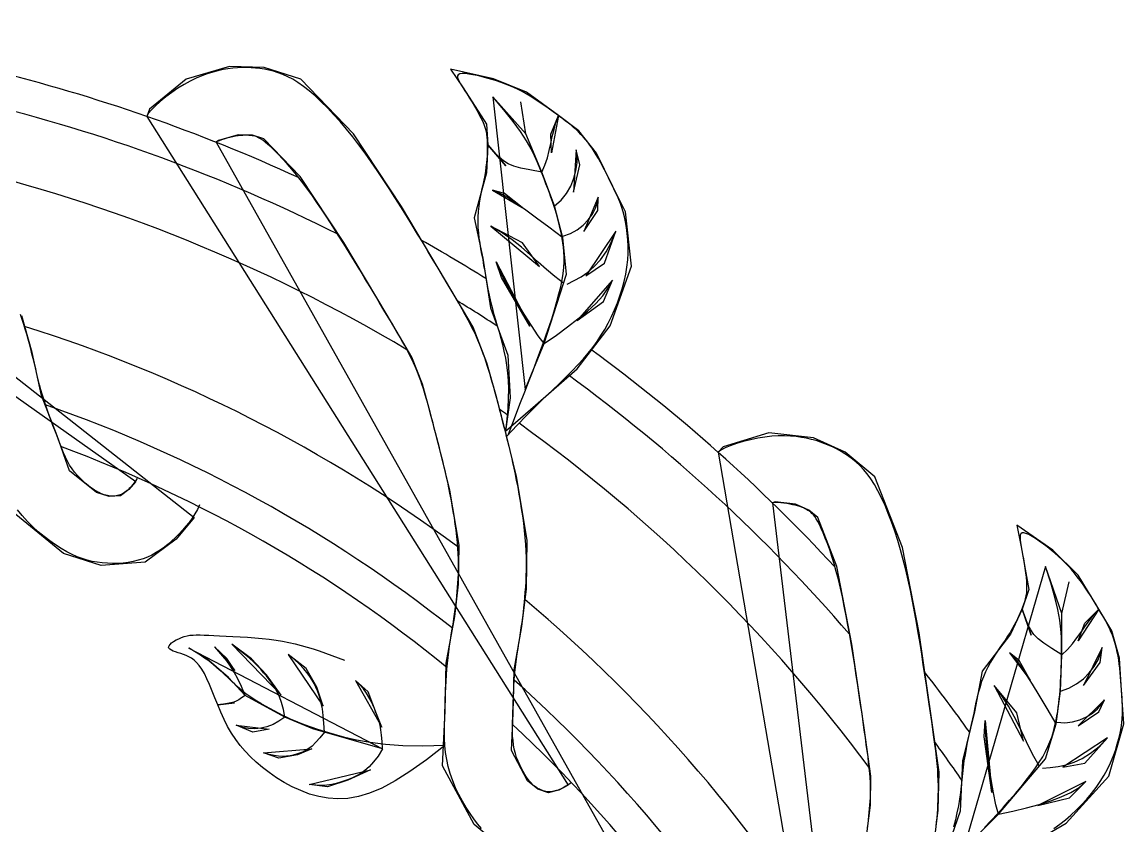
# Model space of a CAD drawing. Header units: metres. Extents: x -2293 to -1333, y 0 to 2180.
# Drawn here: x -1784 to -1712.7, y 1734.6 to 1786.6 of the extents above; entities that cross this region are included whole.
import ezdxf

# ---------------------------------------------------------------- set-up
doc = ezdxf.new("R2010")
doc.units = ezdxf.units.M
doc.layers.add('3', color=3, linetype='Continuous')

msp = doc.modelspace()

# ---------------------------------------------------------------- linework, layer by layer
at = {"layer": '3'}
for points in [[(-1818.45, 1786.46), (-1776.65, 1756.88), (-1777.09, 1756.35), (-1777.64, 1755.94), (-1778.37, 1755.89), (-1779.2, 1756.15), (-1780.93, 1757.56), (-1781.74, 1759.82), (-1782.76, 1762.44), (-1783.36, 1765.22), (-1784.03, 1767.6)], [(-1813.65, 1786.63), (-1772.87, 1754.55), (-1774.03, 1753.14), (-1776.04, 1751.65), (-1778.88, 1751.44), (-1781.32, 1752.2), (-1784.65, 1754.93)], [(-1748.45, 1737.38), (-1748.45, 1737.38), (-1748.53, 1737.32), (-1748.62, 1737.25), (-1748.71, 1737.19), (-1748.81, 1737.13), (-1748.91, 1737.07), (-1749.01, 1737.02), (-1749.11, 1736.97), (-1749.21, 1736.93), (-1749.31, 1736.89), (-1749.4, 1736.86), (-1749.49, 1736.83), (-1749.58, 1736.81), (-1749.67, 1736.79), (-1749.75, 1736.78), (-1749.84, 1736.77), (-1749.92, 1736.77), (-1750.01, 1736.78), (-1750.09, 1736.79), (-1750.18, 1736.81), (-1750.27, 1736.84), (-1750.35, 1736.87), (-1750.44, 1736.91), (-1750.52, 1736.95), (-1750.61, 1736.99), (-1750.69, 1737.05), (-1750.78, 1737.1), (-1750.87, 1737.17), (-1750.96, 1737.25), (-1751.05, 1737.35), (-1751.14, 1737.45), (-1751.24, 1737.58), (-1751.35, 1737.73), (-1751.46, 1737.9), (-1751.57, 1738.09), (-1751.68, 1738.29), (-1751.79, 1738.52), (-1751.9, 1738.75), (-1751.99, 1739), (-1752.07, 1739.26), (-1752.14, 1739.53), (-1752.19, 1739.81), (-1752.22, 1740.09), (-1752.25, 1740.38), (-1752.25, 1740.68), (-1752.26, 1740.98), (-1752.25, 1741.29), (-1752.24, 1741.61), (-1752.23, 1741.93), (-1752.22, 1742.26), (-1752.21, 1742.59), (-1752.2, 1742.93), (-1752.18, 1743.27), (-1752.17, 1743.62), (-1752.15, 1743.97), (-1752.12, 1744.32), (-1752.09, 1744.67), (-1752.05, 1745.02), (-1752, 1745.37), (-1751.96, 1745.71), (-1751.9, 1746.06), (-1751.85, 1746.4), (-1751.79, 1746.74), (-1751.74, 1747.08), (-1751.69, 1747.41), (-1751.64, 1747.74), (-1751.6, 1748.06), (-1751.55, 1748.38), (-1751.52, 1748.71), (-1751.48, 1749.03), (-1751.45, 1749.36), (-1751.43, 1749.7), (-1751.4, 1750.04), (-1751.38, 1750.4), (-1751.37, 1750.77), (-1751.36, 1751.14), (-1751.36, 1751.54), (-1751.36, 1751.94), (-1751.38, 1752.36), (-1751.4, 1752.79), (-1751.43, 1753.24), (-1751.48, 1753.7), (-1751.53, 1754.17), (-1751.6, 1754.64), (-1751.67, 1755.12), (-1751.74, 1755.59), (-1751.82, 1756.06), (-1751.9, 1756.51), (-1751.99, 1756.94), (-1752.07, 1757.34), (-1752.15, 1757.73), (-1752.23, 1758.1), (-1752.31, 1758.45), (-1752.39, 1758.79), (-1752.47, 1759.13), (-1752.56, 1759.46), (-1752.64, 1759.79), (-1752.72, 1760.13), (-1752.81, 1760.46), (-1752.9, 1760.8), (-1752.98, 1761.13), (-1753.07, 1761.46), (-1753.15, 1761.78), (-1753.24, 1762.09), (-1753.32, 1762.4), (-1753.4, 1762.69), (-1753.47, 1762.98), (-1753.55, 1763.25), (-1753.63, 1763.53), (-1753.71, 1763.8), (-1753.79, 1764.06), (-1753.87, 1764.33), (-1753.96, 1764.6), (-1754.05, 1764.88), (-1754.15, 1765.15), (-1754.26, 1765.44), (-1754.38, 1765.73), (-1754.5, 1766.03), (-1754.64, 1766.34), (-1754.79, 1766.65), (-1754.95, 1766.98), (-1755.13, 1767.32), (-1755.32, 1767.67), (-1755.52, 1768.04), (-1755.74, 1768.42), (-1755.98, 1768.83), (-1756.23, 1769.26), (-1756.49, 1769.7), (-1756.77, 1770.18), (-1757.07, 1770.68), (-1757.39, 1771.21), (-1757.71, 1771.75), (-1758.05, 1772.32), (-1758.4, 1772.89), (-1758.76, 1773.48), (-1759.12, 1774.07), (-1759.49, 1774.67), (-1759.87, 1775.26), (-1760.24, 1775.85), (-1760.63, 1776.43), (-1761.01, 1777.01), (-1761.4, 1777.58), (-1761.8, 1778.13), (-1762.2, 1778.67), (-1762.6, 1779.19), (-1763.01, 1779.7), (-1763.42, 1780.18), (-1763.84, 1780.64), (-1764.24, 1781.07), (-1764.65, 1781.47), (-1765.04, 1781.84), (-1765.42, 1782.17), (-1765.79, 1782.46), (-1766.15, 1782.71), (-1766.49, 1782.92), (-1766.81, 1783.09), (-1767.13, 1783.23), (-1767.44, 1783.35), (-1767.74, 1783.44), (-1768.03, 1783.51), (-1768.32, 1783.57), (-1768.61, 1783.61), (-1768.9, 1783.65), (-1769.18, 1783.67), (-1769.47, 1783.68), (-1769.77, 1783.68), (-1770.06, 1783.67), (-1770.37, 1783.64), (-1770.68, 1783.6), (-1771, 1783.55), (-1771.33, 1783.48), (-1771.67, 1783.39), (-1772.02, 1783.28), (-1772.37, 1783.15), (-1772.74, 1782.99), (-1773.13, 1782.8), (-1773.52, 1782.59), (-1773.92, 1782.34), (-1774.32, 1782.06), (-1774.71, 1781.78), (-1775.07, 1781.49), (-1775.38, 1781.21), (-1775.64, 1780.95), (-1775.83, 1780.72), (-1775.94, 1780.52), (-1748.65, 1737.2), (-1749.25, 1736.88), (-1749.92, 1736.71), (-1750.62, 1736.94), (-1751.28, 1737.49), (-1752.33, 1739.46), (-1752.22, 1741.86), (-1752.16, 1744.67), (-1751.65, 1747.47), (-1751.36, 1749.93), (-1751.31, 1753.07), (-1752, 1757.19), (-1752.63, 1759.77), (-1753.34, 1762.51), (-1753.91, 1764.56), (-1754.8, 1766.86), (-1756.6, 1769.89), (-1759.45, 1774.68), (-1762.55, 1779.39), (-1765.97, 1782.92), (-1768.34, 1783.69), (-1770.58, 1783.74), (-1773.39, 1782.94), (-1775.77, 1780.98), (-1775.94, 1780.52)], [(-1752.64, 1759.79), (-1752.64, 1759.79), (-1751.96, 1760.51), (-1751.33, 1761.16), (-1750.74, 1761.75), (-1750.2, 1762.28), (-1749.69, 1762.77), (-1749.22, 1763.22), (-1748.79, 1763.64), (-1748.39, 1764.04), (-1748.02, 1764.43), (-1747.67, 1764.81), (-1747.35, 1765.19), (-1747.06, 1765.56), (-1746.78, 1765.94), (-1746.53, 1766.33), (-1746.29, 1766.72), (-1746.06, 1767.13), (-1745.85, 1767.56), (-1745.65, 1767.99), (-1745.46, 1768.44), (-1745.3, 1768.9), (-1745.15, 1769.36), (-1745.02, 1769.83), (-1744.92, 1770.3), (-1744.85, 1770.76), (-1744.8, 1771.22), (-1744.77, 1771.67), (-1744.77, 1772.1), (-1744.79, 1772.53), (-1744.83, 1772.93), (-1744.88, 1773.32), (-1744.94, 1773.68), (-1745.01, 1774.02), (-1745.09, 1774.33), (-1745.18, 1774.61), (-1745.27, 1774.88), (-1745.37, 1775.13), (-1745.47, 1775.36), (-1745.58, 1775.6), (-1745.69, 1775.83), (-1745.81, 1776.06), (-1745.93, 1776.3), (-1746.05, 1776.55), (-1746.17, 1776.8), (-1746.3, 1777.05), (-1746.43, 1777.3), (-1746.57, 1777.55), (-1746.7, 1777.79), (-1746.84, 1778.02), (-1746.97, 1778.24), (-1747.11, 1778.45), (-1747.25, 1778.65), (-1747.39, 1778.84), (-1747.54, 1779.02), (-1747.69, 1779.19), (-1747.84, 1779.35), (-1747.99, 1779.51), (-1748.14, 1779.66), (-1748.3, 1779.8), (-1748.47, 1779.94), (-1748.64, 1780.08), (-1748.82, 1780.22), (-1749, 1780.36), (-1749.2, 1780.5), (-1749.41, 1780.66), (-1749.63, 1780.82), (-1749.86, 1780.98), (-1750.09, 1781.15), (-1750.34, 1781.32), (-1750.59, 1781.49), (-1750.85, 1781.66), (-1751.11, 1781.82), (-1751.37, 1781.97), (-1751.63, 1782.12), (-1751.9, 1782.25), (-1752.17, 1782.38), (-1752.44, 1782.5), (-1752.72, 1782.61), (-1753, 1782.72), (-1753.29, 1782.82), (-1753.6, 1782.91), (-1753.91, 1783), (-1754.22, 1783.09), (-1754.52, 1783.16), (-1754.82, 1783.22), (-1755.08, 1783.26), (-1755.32, 1783.29), (-1755.52, 1783.29), (-1755.67, 1783.27), (-1755.77, 1783.22), (-1755.81, 1783.14), (-1755.81, 1783.04), (-1755.78, 1782.91), (-1755.7, 1782.76), (-1755.6, 1782.58), (-1755.48, 1782.39), (-1755.34, 1782.18), (-1755.2, 1781.95), (-1755.04, 1781.7), (-1754.88, 1781.45), (-1754.72, 1781.19), (-1754.57, 1780.93), (-1754.43, 1780.67), (-1754.3, 1780.42), (-1754.19, 1780.18), (-1754.1, 1779.96), (-1754.03, 1779.75), (-1753.97, 1779.55), (-1753.94, 1779.36), (-1753.91, 1779.17), (-1753.9, 1778.98), (-1753.89, 1778.79), (-1753.89, 1778.6), (-1753.89, 1778.4), (-1753.89, 1778.19), (-1753.9, 1777.97), (-1753.92, 1777.74), (-1753.94, 1777.5), (-1753.98, 1777.24), (-1754.01, 1776.97), (-1754.06, 1776.69), (-1754.12, 1776.38), (-1754.19, 1776.07), (-1754.26, 1775.74), (-1754.33, 1775.4), (-1754.39, 1775.05), (-1754.44, 1774.7), (-1754.48, 1774.35), (-1754.51, 1774), (-1754.51, 1773.66), (-1754.5, 1773.32), (-1754.47, 1772.98), (-1754.43, 1772.64), (-1754.38, 1772.3), (-1754.32, 1771.95), (-1754.26, 1771.6), (-1754.19, 1771.24), (-1754.13, 1770.87), (-1754.06, 1770.49), (-1753.99, 1770.11), (-1753.92, 1769.72), (-1753.85, 1769.32), (-1753.77, 1768.93), (-1753.68, 1768.53), (-1753.58, 1768.14), (-1753.48, 1767.75), (-1753.37, 1767.35), (-1753.25, 1766.96), (-1753.13, 1766.56), (-1753.02, 1766.15), (-1752.91, 1765.74), (-1752.81, 1765.31), (-1752.72, 1764.87), (-1752.64, 1764.41), (-1752.58, 1763.92), (-1752.54, 1763.41), (-1752.52, 1762.85), (-1752.53, 1762.26), (-1752.56, 1761.61), (-1752.63, 1760.9), (-1752.72, 1760.13), (-1750.77, 1761.82), (-1748.07, 1764.16), (-1745.94, 1766.95), (-1744.55, 1770.82), (-1744.94, 1774.33), (-1745.77, 1775.98), (-1746.82, 1778.14), (-1747.96, 1779.59), (-1749.28, 1780.57), (-1751.36, 1782.08), (-1753.49, 1782.96), (-1756.27, 1783.57), (-1755.46, 1782.37), (-1753.95, 1780.01), (-1753.85, 1778.67), (-1753.95, 1776.87), (-1754.73, 1773.95), (-1754.18, 1771.34), (-1753.68, 1768.11), (-1752.57, 1765.05), (-1752.42, 1762.28), (-1752.72, 1760.13)], [(-1752.51, 1759.93), (-1752.51, 1759.93), (-1752.13, 1760.96), (-1751.78, 1761.87), (-1751.47, 1762.68), (-1751.19, 1763.41), (-1750.93, 1764.06), (-1750.7, 1764.67), (-1750.48, 1765.25), (-1750.27, 1765.81), (-1750.07, 1766.37), (-1749.88, 1766.92), (-1749.7, 1767.47), (-1749.53, 1768), (-1749.38, 1768.52), (-1749.25, 1769.02), (-1749.14, 1769.49), (-1749.05, 1769.94), (-1748.98, 1770.35), (-1748.94, 1770.73), (-1748.92, 1771.09), (-1748.92, 1771.42), (-1748.94, 1771.74), (-1748.96, 1772.04), (-1749, 1772.33), (-1749.04, 1772.61), (-1749.09, 1772.88), (-1749.15, 1773.15), (-1749.21, 1773.42), (-1749.28, 1773.68), (-1749.35, 1773.95), (-1749.42, 1774.21), (-1749.5, 1774.48), (-1749.58, 1774.74), (-1749.67, 1775.01), (-1749.77, 1775.28), (-1749.87, 1775.56), (-1749.97, 1775.85), (-1750.09, 1776.15), (-1750.21, 1776.47), (-1750.34, 1776.8), (-1750.49, 1777.16), (-1750.64, 1777.54), (-1750.83, 1777.96), (-1751.06, 1778.42), (-1751.36, 1778.94), (-1751.73, 1779.53), (-1752.21, 1780.19), (-1752.81, 1780.94), (-1753.54, 1781.79), (-1751.43, 1762.84), (-1750.2, 1765.8), (-1748.77, 1770.29), (-1748.99, 1772.65), (-1749.54, 1774.72), (-1750.37, 1776.9), (-1751.39, 1779.39), (-1753.54, 1781.79)], [(-1751.39, 1779.39), (-1751.72, 1781.47)], [(-1750.37, 1776.9), (-1750.37, 1776.9), (-1750.16, 1777.37), (-1750, 1777.84), (-1749.88, 1778.3), (-1749.77, 1778.76), (-1749.68, 1779.21), (-1749.57, 1779.67), (-1749.45, 1780.12), (-1749.28, 1780.57), (-1749.74, 1778.16), (-1749.78, 1779.37), (-1749.28, 1780.57)], [(-1752.79, 1733.03), (-1754.75, 1734.66), (-1756.79, 1738.46), (-1756.62, 1742.01), (-1756.56, 1745.11), (-1756, 1748.12), (-1755.76, 1750.22), (-1755.72, 1752.75), (-1756.31, 1756.31), (-1756.89, 1758.69), (-1757.59, 1761.37), (-1758.09, 1763.18), (-1758.77, 1764.92), (-1760.38, 1767.64), (-1763.18, 1772.35), (-1766, 1776.63), (-1768.36, 1779.07), (-1769.09, 1779.3), (-1770.03, 1779.33), (-1771.3, 1778.96), (-1771.45, 1778.84)], [(-1754.27, 1734.4), (-1754.52, 1734.7), (-1754.76, 1735.02), (-1755.01, 1735.37), (-1755.26, 1735.76), (-1755.5, 1736.17), (-1755.73, 1736.6), (-1755.94, 1737.04), (-1756.12, 1737.49), (-1756.29, 1737.95), (-1756.42, 1738.42), (-1756.52, 1738.87), (-1756.59, 1739.33), (-1756.64, 1739.78), (-1756.66, 1740.22), (-1756.67, 1740.66), (-1756.66, 1741.09), (-1756.65, 1741.52), (-1756.64, 1741.94), (-1756.62, 1742.35), (-1756.61, 1742.75), (-1756.6, 1743.16), (-1756.58, 1743.55), (-1756.56, 1743.94), (-1756.54, 1744.33), (-1756.51, 1744.71), (-1756.47, 1745.1), (-1756.43, 1745.48), (-1756.38, 1745.85), (-1756.33, 1746.23), (-1756.28, 1746.6), (-1756.22, 1746.95), (-1756.16, 1747.3), (-1756.11, 1747.64), (-1756.06, 1747.97), (-1756.01, 1748.28), (-1755.97, 1748.58), (-1755.93, 1748.88), (-1755.89, 1749.16), (-1755.86, 1749.44), (-1755.84, 1749.72), (-1755.81, 1750.01), (-1755.79, 1750.29), (-1755.78, 1750.59), (-1755.76, 1750.89), (-1755.76, 1751.2), (-1755.76, 1751.52), (-1755.76, 1751.85), (-1755.77, 1752.19), (-1755.79, 1752.55), (-1755.82, 1752.92), (-1755.86, 1753.31), (-1755.91, 1753.71), (-1755.96, 1754.11), (-1756.02, 1754.52), (-1756.09, 1754.93), (-1756.16, 1755.34), (-1756.23, 1755.73), (-1756.31, 1756.11), (-1756.38, 1756.47), (-1756.45, 1756.82), (-1756.53, 1757.15), (-1756.6, 1757.48), (-1756.68, 1757.8), (-1756.75, 1758.11), (-1756.83, 1758.42), (-1756.91, 1758.74), (-1756.99, 1759.06), (-1757.07, 1759.38), (-1757.16, 1759.7), (-1757.24, 1760.02), (-1757.32, 1760.33), (-1757.4, 1760.64), (-1757.48, 1760.94), (-1757.56, 1761.23), (-1757.63, 1761.5), (-1757.7, 1761.76), (-1757.77, 1762.01), (-1757.84, 1762.26), (-1757.91, 1762.49), (-1757.98, 1762.72), (-1758.05, 1762.94), (-1758.12, 1763.17), (-1758.19, 1763.39), (-1758.27, 1763.61), (-1758.36, 1763.84), (-1758.45, 1764.07), (-1758.55, 1764.31), (-1758.66, 1764.55), (-1758.79, 1764.81), (-1758.92, 1765.08), (-1759.07, 1765.37), (-1759.24, 1765.67), (-1759.42, 1766), (-1759.62, 1766.34), (-1759.83, 1766.71), (-1760.06, 1767.1), (-1760.31, 1767.52), (-1760.58, 1767.97), (-1760.86, 1768.45), (-1761.16, 1768.95), (-1761.48, 1769.48), (-1761.81, 1770.02), (-1762.14, 1770.58), (-1762.49, 1771.14), (-1762.83, 1771.71), (-1763.18, 1772.27), (-1763.54, 1772.83), (-1763.89, 1773.38), (-1764.23, 1773.92), (-1764.58, 1774.44), (-1764.92, 1774.94), (-1765.26, 1775.43), (-1765.6, 1775.89), (-1765.92, 1776.32), (-1766.24, 1776.73), (-1766.55, 1777.1), (-1766.85, 1777.45), (-1767.14, 1777.76), (-1767.41, 1778.05), (-1767.66, 1778.3), (-1767.89, 1778.52), (-1768.09, 1778.7), (-1768.27, 1778.85), (-1768.43, 1778.97), (-1768.57, 1779.07), (-1768.7, 1779.14), (-1768.81, 1779.19), (-1768.92, 1779.23), (-1769.02, 1779.25), (-1769.12, 1779.27), (-1769.23, 1779.28), (-1769.34, 1779.29), (-1769.46, 1779.3), (-1769.58, 1779.3), (-1769.72, 1779.29), (-1769.86, 1779.28), (-1770.02, 1779.26), (-1770.19, 1779.23), (-1770.37, 1779.2), (-1770.56, 1779.15), (-1770.76, 1779.1), (-1770.94, 1779.05), (-1771.11, 1779), (-1771.25, 1778.94), (-1771.37, 1778.89), (-1771.45, 1778.84), (-1746.05, 1733.6)], [(-1750.37, 1776.9), (-1750.37, 1776.9), (-1751.13, 1777.05), (-1751.72, 1777.17), (-1752.18, 1777.29), (-1752.54, 1777.44), (-1752.85, 1777.63), (-1753.14, 1777.89), (-1753.46, 1778.23), (-1753.85, 1778.67), (-1752.68, 1777.32), (-1753.85, 1778.67)], [(-1749.54, 1774.72), (-1749.54, 1774.72), (-1749.11, 1775.1), (-1748.76, 1775.53), (-1748.49, 1776.01), (-1748.28, 1776.51), (-1748.15, 1777.02), (-1748.08, 1777.51), (-1748.08, 1777.96), (-1748.14, 1778.36), (-1748.3, 1775.62), (-1747.89, 1777.39), (-1748.14, 1778.36)], [(-1748.99, 1772.65), (-1748.99, 1772.65), (-1749.91, 1773.34), (-1750.71, 1773.93), (-1751.39, 1774.44), (-1751.97, 1774.85), (-1752.47, 1775.19), (-1752.89, 1775.44), (-1753.25, 1775.62), (-1753.56, 1775.74), (-1751.64, 1774.62), (-1752.78, 1775.52), (-1753.56, 1775.74)], [(-1749, 1772.77), (-1749, 1772.77), (-1748.51, 1772.93), (-1748.07, 1773.17), (-1747.68, 1773.47), (-1747.35, 1773.82), (-1747.08, 1774.19), (-1746.89, 1774.57), (-1746.76, 1774.94), (-1746.71, 1775.28), (-1747.63, 1773.06), (-1746.74, 1774.43), (-1746.71, 1775.28)], [(-1748.96, 1769.71), (-1748.96, 1769.71), (-1749.52, 1770.14), (-1750.06, 1770.6), (-1750.59, 1771.07), (-1751.12, 1771.56), (-1751.68, 1772.05), (-1752.28, 1772.53), (-1752.93, 1772.98), (-1753.66, 1773.4), (-1750.51, 1770.8), (-1751.61, 1772.33), (-1753.66, 1773.4)], [(-1748.72, 1769.66), (-1748.72, 1769.66), (-1748.27, 1769.88), (-1747.82, 1770.13), (-1747.39, 1770.43), (-1746.97, 1770.8), (-1746.57, 1771.23), (-1746.2, 1771.75), (-1745.87, 1772.36), (-1745.56, 1773.08), (-1747.51, 1770.2), (-1746.31, 1771.01), (-1745.56, 1773.08)], [(-1750.2, 1765.8), (-1750.2, 1765.8), (-1750.59, 1766.31), (-1751.03, 1766.97), (-1751.51, 1767.71), (-1751.98, 1768.5), (-1752.43, 1769.28), (-1752.82, 1770), (-1753.12, 1770.62), (-1753.31, 1771.09), (-1751.14, 1766.94), (-1752.97, 1770.09), (-1753.31, 1771.09)], [(-1750.2, 1765.8), (-1750.2, 1765.8), (-1749.42, 1766.35), (-1748.69, 1766.88), (-1748.02, 1767.4), (-1747.41, 1767.9), (-1746.87, 1768.4), (-1746.42, 1768.9), (-1746.06, 1769.41), (-1745.79, 1769.92), (-1748.07, 1767.3), (-1746.36, 1768.54), (-1745.79, 1769.92)], [(-1776.54, 1757.13), (-1776.54, 1757.13), (-1776.59, 1757.04), (-1776.64, 1756.94), (-1776.71, 1756.85), (-1776.77, 1756.76), (-1776.84, 1756.67), (-1776.92, 1756.58), (-1777, 1756.49), (-1777.07, 1756.42), (-1777.15, 1756.34), (-1777.22, 1756.28), (-1777.29, 1756.22), (-1777.37, 1756.16), (-1777.44, 1756.11), (-1777.51, 1756.07), (-1777.59, 1756.03), (-1777.67, 1756), (-1777.75, 1755.98), (-1777.83, 1755.96), (-1777.92, 1755.94), (-1778.01, 1755.93), (-1778.1, 1755.93), (-1778.2, 1755.93), (-1778.29, 1755.93), (-1778.39, 1755.94), (-1778.49, 1755.96), (-1778.59, 1755.98), (-1778.69, 1756.01), (-1778.81, 1756.05), (-1778.93, 1756.1), (-1779.05, 1756.16), (-1779.2, 1756.24), (-1779.35, 1756.34), (-1779.51, 1756.45), (-1779.69, 1756.58), (-1779.87, 1756.73), (-1780.06, 1756.9), (-1780.25, 1757.08), (-1780.43, 1757.27), (-1780.61, 1757.48), (-1780.77, 1757.7), (-1780.93, 1757.94), (-1781.07, 1758.19), (-1781.2, 1758.45), (-1781.32, 1758.72), (-1781.43, 1759), (-1781.55, 1759.29), (-1781.66, 1759.58), (-1781.77, 1759.88), (-1781.89, 1760.19), (-1782.01, 1760.5), (-1782.13, 1760.82), (-1782.25, 1761.14), (-1782.36, 1761.47), (-1782.48, 1761.8), (-1782.59, 1762.13), (-1782.69, 1762.47), (-1782.79, 1762.8), (-1782.88, 1763.14), (-1782.97, 1763.48), (-1783.05, 1763.82), (-1783.13, 1764.16), (-1783.21, 1764.5), (-1783.29, 1764.83), (-1783.37, 1765.15), (-1783.45, 1765.47), (-1783.53, 1765.79), (-1783.62, 1766.1), (-1783.71, 1766.42), (-1783.8, 1766.73), (-1783.9, 1767.05), (-1784, 1767.37), (-1784.11, 1767.69)], [(-1724.96, 1733.48), (-1724.69, 1735.59), (-1724.64, 1738.05), (-1725.14, 1741.54), (-1725.94, 1747.06), (-1727.01, 1752.6), (-1728.81, 1757.17), (-1730.71, 1758.78), (-1732.76, 1759.69), (-1735.66, 1760.03), (-1738.61, 1759.12), (-1738.94, 1758.77)], [(-1724.83, 1734.53), (-1724.8, 1734.81), (-1724.77, 1735.08), (-1724.75, 1735.36), (-1724.73, 1735.65), (-1724.71, 1735.94), (-1724.7, 1736.23), (-1724.69, 1736.54), (-1724.68, 1736.85), (-1724.68, 1737.17), (-1724.69, 1737.51), (-1724.71, 1737.86), (-1724.73, 1738.22), (-1724.77, 1738.6), (-1724.81, 1739), (-1724.85, 1739.42), (-1724.91, 1739.86), (-1724.97, 1740.32), (-1725.04, 1740.81), (-1725.11, 1741.33), (-1725.19, 1741.88), (-1725.28, 1742.46), (-1725.37, 1743.06), (-1725.46, 1743.69), (-1725.56, 1744.34), (-1725.66, 1745.01), (-1725.76, 1745.69), (-1725.87, 1746.37), (-1725.99, 1747.06), (-1726.11, 1747.75), (-1726.23, 1748.44), (-1726.36, 1749.13), (-1726.5, 1749.81), (-1726.64, 1750.48), (-1726.79, 1751.14), (-1726.96, 1751.8), (-1727.13, 1752.44), (-1727.31, 1753.06), (-1727.51, 1753.66), (-1727.71, 1754.25), (-1727.93, 1754.8), (-1728.14, 1755.32), (-1728.37, 1755.81), (-1728.6, 1756.27), (-1728.83, 1756.67), (-1729.06, 1757.04), (-1729.29, 1757.36), (-1729.53, 1757.65), (-1729.77, 1757.9), (-1730.01, 1758.12), (-1730.25, 1758.32), (-1730.49, 1758.5), (-1730.74, 1758.67), (-1730.99, 1758.82), (-1731.24, 1758.96), (-1731.49, 1759.09), (-1731.76, 1759.21), (-1732.03, 1759.32), (-1732.31, 1759.42), (-1732.6, 1759.52), (-1732.9, 1759.6), (-1733.22, 1759.67), (-1733.55, 1759.73), (-1733.9, 1759.78), (-1734.26, 1759.81), (-1734.64, 1759.83), (-1735.05, 1759.82), (-1735.47, 1759.8), (-1735.92, 1759.75), (-1736.38, 1759.67), (-1736.86, 1759.57), (-1737.32, 1759.46), (-1737.76, 1759.33), (-1738.16, 1759.19), (-1738.5, 1759.05), (-1738.77, 1758.9), (-1738.94, 1758.77), (-1730.3, 1708.3)], [(-1772.52, 1755.35), (-1772.52, 1755.35), (-1772.66, 1755.05), (-1772.82, 1754.77), (-1773, 1754.49), (-1773.2, 1754.22), (-1773.4, 1753.97), (-1773.62, 1753.72), (-1773.84, 1753.48), (-1774.08, 1753.25), (-1774.31, 1753.03), (-1774.55, 1752.82), (-1774.8, 1752.62), (-1775.06, 1752.43), (-1775.32, 1752.27), (-1775.6, 1752.11), (-1775.88, 1751.98), (-1776.18, 1751.86), (-1776.49, 1751.77), (-1776.81, 1751.69), (-1777.14, 1751.63), (-1777.47, 1751.59), (-1777.81, 1751.57), (-1778.15, 1751.56), (-1778.48, 1751.58), (-1778.82, 1751.6), (-1779.14, 1751.64), (-1779.47, 1751.7), (-1779.79, 1751.78), (-1780.11, 1751.88), (-1780.44, 1752), (-1780.77, 1752.15), (-1781.12, 1752.32), (-1781.47, 1752.53), (-1781.84, 1752.76), (-1782.21, 1753.02), (-1782.59, 1753.31), (-1782.96, 1753.62), (-1783.33, 1753.95), (-1783.67, 1754.29), (-1784, 1754.66), (-1784.3, 1755.03)], [(-1729.32, 1734.05), (-1729.09, 1735.91), (-1729.05, 1737.78), (-1729.5, 1740.91), (-1730.28, 1746.33), (-1731.25, 1751.36), (-1732.5, 1754.53), (-1733.08, 1755.02), (-1733.93, 1755.4), (-1735.25, 1755.55), (-1735.43, 1755.5)], [(-1729.27, 1734.46), (-1729.24, 1734.71), (-1729.21, 1734.96), (-1729.18, 1735.21), (-1729.16, 1735.44), (-1729.14, 1735.68), (-1729.12, 1735.91), (-1729.1, 1736.15), (-1729.09, 1736.38), (-1729.08, 1736.62), (-1729.08, 1736.87), (-1729.08, 1737.13), (-1729.09, 1737.4), (-1729.11, 1737.69), (-1729.13, 1737.99), (-1729.16, 1738.31), (-1729.2, 1738.66), (-1729.24, 1739.03), (-1729.29, 1739.42), (-1729.35, 1739.84), (-1729.41, 1740.29), (-1729.48, 1740.77), (-1729.55, 1741.29), (-1729.63, 1741.84), (-1729.72, 1742.42), (-1729.81, 1743.03), (-1729.9, 1743.66), (-1730, 1744.3), (-1730.1, 1744.95), (-1730.21, 1745.61), (-1730.31, 1746.26), (-1730.42, 1746.91), (-1730.54, 1747.56), (-1730.66, 1748.18), (-1730.78, 1748.8), (-1730.9, 1749.4), (-1731.03, 1749.97), (-1731.16, 1750.53), (-1731.3, 1751.05), (-1731.44, 1751.55), (-1731.58, 1752.02), (-1731.72, 1752.45), (-1731.87, 1752.85), (-1732.01, 1753.21), (-1732.14, 1753.54), (-1732.27, 1753.83), (-1732.39, 1754.08), (-1732.5, 1754.29), (-1732.6, 1754.46), (-1732.69, 1754.6), (-1732.78, 1754.71), (-1732.87, 1754.81), (-1732.95, 1754.88), (-1733.04, 1754.94), (-1733.13, 1755), (-1733.22, 1755.05), (-1733.32, 1755.11), (-1733.42, 1755.16), (-1733.54, 1755.2), (-1733.66, 1755.25), (-1733.8, 1755.29), (-1733.95, 1755.34), (-1734.12, 1755.37), (-1734.31, 1755.41), (-1734.5, 1755.44), (-1734.7, 1755.47), (-1734.89, 1755.49), (-1735.06, 1755.51), (-1735.22, 1755.52), (-1735.34, 1755.51), (-1735.43, 1755.5), (-1729.28, 1703.97)], [(-1719.45, 1732.98), (-1716.41, 1734.75), (-1713.66, 1737.79), (-1712.67, 1741.18), (-1712.81, 1743.02), (-1712.95, 1745.42), (-1713.45, 1747.19), (-1714.3, 1748.61), (-1715.64, 1750.8), (-1717.27, 1752.43), (-1719.6, 1754.05), (-1719.32, 1752.64), (-1718.82, 1749.88), (-1719.25, 1748.61), (-1720.02, 1746.98), (-1721.86, 1744.58), (-1722.35, 1741.96), (-1723.13, 1738.78), (-1723.27, 1735.53), (-1724.19, 1732.91)], [(-1717.2, 1734.4), (-1716.83, 1734.67), (-1716.46, 1734.96), (-1716.1, 1735.27), (-1715.75, 1735.6), (-1715.41, 1735.94), (-1715.08, 1736.3), (-1714.77, 1736.67), (-1714.47, 1737.06), (-1714.2, 1737.45), (-1713.95, 1737.85), (-1713.73, 1738.25), (-1713.54, 1738.66), (-1713.37, 1739.06), (-1713.22, 1739.46), (-1713.1, 1739.85), (-1713, 1740.23), (-1712.92, 1740.58), (-1712.86, 1740.92), (-1712.81, 1741.24), (-1712.78, 1741.53), (-1712.77, 1741.81), (-1712.76, 1742.08), (-1712.77, 1742.34), (-1712.78, 1742.6), (-1712.79, 1742.85), (-1712.81, 1743.12), (-1712.83, 1743.38), (-1712.85, 1743.66), (-1712.87, 1743.94), (-1712.89, 1744.22), (-1712.91, 1744.5), (-1712.94, 1744.78), (-1712.97, 1745.05), (-1713.01, 1745.32), (-1713.05, 1745.57), (-1713.1, 1745.82), (-1713.15, 1746.06), (-1713.21, 1746.29), (-1713.28, 1746.51), (-1713.35, 1746.72), (-1713.42, 1746.93), (-1713.51, 1747.13), (-1713.59, 1747.33), (-1713.69, 1747.52), (-1713.78, 1747.72), (-1713.89, 1747.91), (-1714, 1748.11), (-1714.12, 1748.31), (-1714.25, 1748.52), (-1714.38, 1748.74), (-1714.52, 1748.97), (-1714.67, 1749.21), (-1714.82, 1749.46), (-1714.98, 1749.71), (-1715.15, 1749.96), (-1715.32, 1750.21), (-1715.5, 1750.46), (-1715.69, 1750.7), (-1715.87, 1750.94), (-1716.07, 1751.17), (-1716.27, 1751.39), (-1716.47, 1751.6), (-1716.69, 1751.81), (-1716.91, 1752.02), (-1717.14, 1752.22), (-1717.38, 1752.43), (-1717.64, 1752.63), (-1717.89, 1752.82), (-1718.15, 1753.01), (-1718.39, 1753.18), (-1718.62, 1753.32), (-1718.83, 1753.43), (-1719.02, 1753.51), (-1719.16, 1753.55), (-1719.27, 1753.54), (-1719.34, 1753.48), (-1719.39, 1753.39), (-1719.4, 1753.25), (-1719.39, 1753.09), (-1719.37, 1752.89), (-1719.33, 1752.66), (-1719.28, 1752.41), (-1719.23, 1752.14), (-1719.18, 1751.86), (-1719.13, 1751.56), (-1719.08, 1751.26), (-1719.04, 1750.96), (-1719.01, 1750.67), (-1718.99, 1750.39), (-1718.97, 1750.13), (-1718.98, 1749.89), (-1718.99, 1749.67), (-1719.02, 1749.46), (-1719.06, 1749.27), (-1719.11, 1749.08), (-1719.17, 1748.91), (-1719.23, 1748.73), (-1719.3, 1748.55), (-1719.38, 1748.36), (-1719.47, 1748.17), (-1719.56, 1747.98), (-1719.66, 1747.77), (-1719.78, 1747.56), (-1719.9, 1747.33), (-1720.04, 1747.1), (-1720.2, 1746.85), (-1720.37, 1746.59), (-1720.55, 1746.33), (-1720.74, 1746.05), (-1720.94, 1745.76), (-1721.13, 1745.46), (-1721.31, 1745.16), (-1721.48, 1744.85), (-1721.64, 1744.54), (-1721.77, 1744.23), (-1721.89, 1743.91), (-1721.99, 1743.58), (-1722.09, 1743.25), (-1722.17, 1742.92), (-1722.25, 1742.58), (-1722.32, 1742.23), (-1722.4, 1741.87), (-1722.48, 1741.5), (-1722.57, 1741.13), (-1722.65, 1740.75), (-1722.74, 1740.36), (-1722.82, 1739.97), (-1722.89, 1739.57), (-1722.96, 1739.17), (-1723.03, 1738.77), (-1723.08, 1738.37), (-1723.13, 1737.96), (-1723.17, 1737.55), (-1723.21, 1737.14), (-1723.26, 1736.72), (-1723.32, 1736.29), (-1723.39, 1735.86), (-1723.48, 1735.42), (-1723.58, 1734.96), (-1723.71, 1734.49)], [(-1721.69, 1734.46), (-1721.26, 1734.91), (-1720.86, 1735.35), (-1720.46, 1735.79), (-1720.07, 1736.23), (-1719.69, 1736.66), (-1719.33, 1737.09), (-1719, 1737.52), (-1718.68, 1737.93), (-1718.4, 1738.32), (-1718.15, 1738.7), (-1717.93, 1739.05), (-1717.75, 1739.39), (-1717.59, 1739.71), (-1717.46, 1740.02), (-1717.35, 1740.32), (-1717.26, 1740.6), (-1717.19, 1740.88), (-1717.12, 1741.16), (-1717.06, 1741.43), (-1717.01, 1741.7), (-1716.96, 1741.97), (-1716.92, 1742.25), (-1716.89, 1742.52), (-1716.86, 1742.79), (-1716.83, 1743.06), (-1716.8, 1743.34), (-1716.78, 1743.62), (-1716.77, 1743.91), (-1716.75, 1744.2), (-1716.74, 1744.51), (-1716.73, 1744.83), (-1716.72, 1745.17), (-1716.72, 1745.54), (-1716.71, 1745.92), (-1716.71, 1746.33), (-1716.72, 1746.79), (-1716.76, 1747.31), (-1716.83, 1747.9), (-1716.96, 1748.59), (-1717.15, 1749.38), (-1717.41, 1750.3), (-1717.76, 1751.37), (-1723.06, 1733.05), (-1720.8, 1735.32), (-1717.76, 1738.92), (-1717.05, 1741.18), (-1716.77, 1743.3), (-1716.7, 1745.64), (-1716.7, 1748.32), (-1717.76, 1751.37)], [(-1716.7, 1748.32), (-1716.21, 1750.37)], [(-1716.7, 1745.64), (-1716.7, 1745.64), (-1717.35, 1746.06), (-1717.85, 1746.4), (-1718.23, 1746.69), (-1718.5, 1746.96), (-1718.71, 1747.26), (-1718.89, 1747.61), (-1719.05, 1748.05), (-1719.25, 1748.61), (-1718.68, 1746.91), (-1719.25, 1748.61)], [(-1716.7, 1745.64), (-1716.7, 1745.64), (-1716.33, 1745.99), (-1716.01, 1746.36), (-1715.72, 1746.74), (-1715.44, 1747.12), (-1715.18, 1747.51), (-1714.91, 1747.88), (-1714.62, 1748.25), (-1714.3, 1748.61), (-1715.64, 1746.56), (-1715.21, 1747.69), (-1714.3, 1748.61)], [(-1756.64, 1739.78), (-1756.64, 1739.78), (-1757.83, 1738.85), (-1758.9, 1738.09), (-1759.86, 1737.49), (-1760.72, 1737.02), (-1761.51, 1736.69), (-1762.23, 1736.47), (-1762.91, 1736.35), (-1763.56, 1736.32), (-1764.19, 1736.36), (-1764.8, 1736.47), (-1765.4, 1736.63), (-1765.97, 1736.85), (-1766.52, 1737.1), (-1767.05, 1737.38), (-1767.54, 1737.69), (-1768.01, 1738.02), (-1768.44, 1738.35), (-1768.85, 1738.69), (-1769.22, 1739.04), (-1769.56, 1739.4), (-1769.88, 1739.78), (-1770.18, 1740.17), (-1770.45, 1740.58), (-1770.7, 1741.01), (-1770.93, 1741.46), (-1771.14, 1741.93), (-1771.34, 1742.4), (-1771.53, 1742.86), (-1771.71, 1743.3), (-1771.88, 1743.72), (-1772.05, 1744.1), (-1772.21, 1744.44), (-1772.38, 1744.72), (-1772.54, 1744.96), (-1772.71, 1745.15), (-1772.87, 1745.3), (-1773.04, 1745.42), (-1773.21, 1745.52), (-1773.39, 1745.6), (-1773.56, 1745.67), (-1773.74, 1745.73), (-1773.91, 1745.78), (-1774.07, 1745.84), (-1774.22, 1745.89), (-1774.34, 1745.95), (-1774.44, 1746.01), (-1774.5, 1746.07), (-1774.52, 1746.15), (-1774.49, 1746.23), (-1774.43, 1746.32), (-1774.33, 1746.42), (-1774.2, 1746.51), (-1774.04, 1746.61), (-1773.87, 1746.69), (-1773.69, 1746.77), (-1773.51, 1746.83), (-1773.32, 1746.88), (-1773.14, 1746.91), (-1772.94, 1746.93), (-1772.73, 1746.94), (-1772.49, 1746.94), (-1772.23, 1746.93), (-1771.93, 1746.92), (-1771.6, 1746.9), (-1771.22, 1746.88), (-1770.8, 1746.86), (-1770.36, 1746.84), (-1769.9, 1746.82), (-1769.42, 1746.78), (-1768.95, 1746.75), (-1768.47, 1746.7), (-1768.01, 1746.65), (-1767.57, 1746.59), (-1767.15, 1746.52), (-1766.74, 1746.44), (-1766.34, 1746.36), (-1765.94, 1746.26), (-1765.56, 1746.15), (-1765.16, 1746.03), (-1764.77, 1745.9), (-1764.37, 1745.76), (-1763.96, 1745.61), (-1763.55, 1745.45), (-1763.14, 1745.29)], [(-1756.64, 1739.78), (-1756.64, 1739.78), (-1758.07, 1739.73), (-1759.35, 1739.75), (-1760.48, 1739.84), (-1761.48, 1739.96), (-1762.36, 1740.12), (-1763.12, 1740.3), (-1763.79, 1740.48), (-1764.36, 1740.66), (-1764.86, 1740.82), (-1765.29, 1740.96), (-1765.67, 1741.09), (-1766, 1741.22), (-1766.3, 1741.34), (-1766.58, 1741.46), (-1766.85, 1741.59), (-1767.12, 1741.72), (-1767.4, 1741.86), (-1767.69, 1742.01), (-1767.97, 1742.16), (-1768.26, 1742.32), (-1768.55, 1742.49), (-1768.82, 1742.65), (-1769.08, 1742.81), (-1769.32, 1742.98), (-1769.53, 1743.13), (-1769.73, 1743.29), (-1769.91, 1743.44), (-1770.08, 1743.59), (-1770.24, 1743.74), (-1770.4, 1743.89), (-1770.56, 1744.05), (-1770.72, 1744.2), (-1770.88, 1744.36), (-1771.06, 1744.52), (-1771.24, 1744.68), (-1771.42, 1744.83), (-1771.61, 1744.99), (-1771.8, 1745.14), (-1771.99, 1745.29), (-1772.19, 1745.43), (-1772.38, 1745.56), (-1772.57, 1745.69), (-1772.74, 1745.8), (-1772.9, 1745.89), (-1773.03, 1745.97), (-1773.13, 1746.03), (-1773.19, 1746.07), (-1773.22, 1746.08), (-1760.68, 1739.55), (-1765.19, 1740.86), (-1766.99, 1741.6), (-1769.57, 1743.02), (-1770.64, 1744.17), (-1772.19, 1745.51), (-1773.22, 1746.08), (-1773.22, 1746.08)], [(-1769.57, 1743.02), (-1769.57, 1743.02), (-1769.81, 1743.59), (-1770.05, 1744.09), (-1770.28, 1744.53), (-1770.51, 1744.91), (-1770.75, 1745.26), (-1771, 1745.58), (-1771.27, 1745.88), (-1771.56, 1746.17), (-1770.23, 1744.63), (-1770.75, 1745.41), (-1771.56, 1746.17)], [(-1766.99, 1741.6), (-1766.99, 1741.6), (-1767.09, 1742.11), (-1767.22, 1742.55), (-1767.35, 1742.93), (-1767.5, 1743.26), (-1767.66, 1743.55), (-1767.83, 1743.81), (-1768.01, 1744.05), (-1768.19, 1744.28), (-1768.37, 1744.49), (-1768.56, 1744.71), (-1768.77, 1744.93), (-1769.01, 1745.17), (-1769.29, 1745.42), (-1769.61, 1745.69), (-1769.99, 1746), (-1770.44, 1746.33), (-1767.24, 1743.04), (-1768.18, 1744.34), (-1769.15, 1745.38), (-1770.44, 1746.33)], [(-1717.05, 1741.18), (-1717.05, 1741.18), (-1717.64, 1742.17), (-1718.15, 1743.03), (-1718.59, 1743.75), (-1718.97, 1744.36), (-1719.3, 1744.85), (-1719.59, 1745.25), (-1719.85, 1745.56), (-1720.09, 1745.78), (-1718.75, 1744.01), (-1719.46, 1745.28), (-1720.09, 1745.78)], [(-1716.77, 1743.3), (-1716.77, 1743.3), (-1716.23, 1743.49), (-1715.74, 1743.76), (-1715.3, 1744.09), (-1714.92, 1744.48), (-1714.6, 1744.9), (-1714.35, 1745.32), (-1714.18, 1745.74), (-1714.08, 1746.13), (-1715.28, 1743.66), (-1714.22, 1745.14), (-1714.08, 1746.13)], [(-1764.44, 1740.64), (-1764.44, 1740.64), (-1764.47, 1741.23), (-1764.52, 1741.72), (-1764.57, 1742.15), (-1764.64, 1742.5), (-1764.71, 1742.81), (-1764.8, 1743.08), (-1764.89, 1743.32), (-1764.99, 1743.55), (-1765.1, 1743.78), (-1765.22, 1744.01), (-1765.37, 1744.25), (-1765.55, 1744.49), (-1765.78, 1744.76), (-1766.05, 1745.04), (-1766.38, 1745.34), (-1766.79, 1745.66), (-1764.51, 1742.33), (-1764.92, 1743.55), (-1765.62, 1744.76), (-1766.79, 1745.66)], [(-1760.68, 1739.55), (-1760.68, 1739.55), (-1760.7, 1740.04), (-1760.73, 1740.45), (-1760.78, 1740.79), (-1760.83, 1741.08), (-1760.89, 1741.33), (-1760.96, 1741.55), (-1761.04, 1741.75), (-1761.12, 1741.96), (-1761.2, 1742.18), (-1761.3, 1742.41), (-1761.41, 1742.65), (-1761.55, 1742.91), (-1761.71, 1743.17), (-1761.9, 1743.44), (-1762.14, 1743.71), (-1762.42, 1743.99), (-1760.72, 1740.97), (-1761.07, 1741.82), (-1761.61, 1743.24), (-1762.42, 1743.99)], [(-1718.15, 1738.45), (-1718.15, 1738.45), (-1718.51, 1739.06), (-1718.83, 1739.69), (-1719.14, 1740.34), (-1719.44, 1740.99), (-1719.77, 1741.66), (-1720.14, 1742.32), (-1720.57, 1742.99), (-1721.08, 1743.66), (-1719.17, 1740.05), (-1719.6, 1741.89), (-1721.08, 1743.66)], [(-1769.57, 1743.02), (-1769.57, 1743.02), (-1769.8, 1742.86), (-1769.98, 1742.74), (-1770.15, 1742.65), (-1770.31, 1742.58), (-1770.49, 1742.53), (-1770.71, 1742.49), (-1770.98, 1742.44), (-1771.34, 1742.4), (-1770.26, 1742.54), (-1771.34, 1742.4)], [(-1717.02, 1741.29), (-1717.02, 1741.29), (-1716.5, 1741.25), (-1716, 1741.3), (-1715.53, 1741.43), (-1715.09, 1741.63), (-1714.71, 1741.87), (-1714.38, 1742.15), (-1714.12, 1742.44), (-1713.94, 1742.74), (-1715.64, 1741.04), (-1714.29, 1741.96), (-1713.94, 1742.74)], [(-1766.99, 1741.6), (-1766.99, 1741.6), (-1767.38, 1741.34), (-1767.76, 1741.14), (-1768.16, 1740.98), (-1768.55, 1740.89), (-1768.95, 1740.85), (-1769.35, 1740.87), (-1769.75, 1740.95), (-1770.16, 1741.09), (-1768.01, 1740.83), (-1769.08, 1740.64), (-1770.16, 1741.09)], [(-1720.8, 1735.32), (-1720.8, 1735.32), (-1720.96, 1735.94), (-1721.12, 1736.71), (-1721.27, 1737.58), (-1721.41, 1738.49), (-1721.52, 1739.38), (-1721.6, 1740.2), (-1721.65, 1740.89), (-1721.65, 1741.4), (-1721.22, 1736.73), (-1721.72, 1740.34), (-1721.65, 1741.4)], [(-1764.44, 1740.64), (-1764.44, 1740.64), (-1764.73, 1740.27), (-1764.99, 1739.98), (-1765.22, 1739.74), (-1765.44, 1739.57), (-1765.65, 1739.44), (-1765.85, 1739.34), (-1766.05, 1739.27), (-1766.25, 1739.21), (-1766.45, 1739.15), (-1766.66, 1739.11), (-1766.89, 1739.08), (-1767.14, 1739.07), (-1767.41, 1739.08), (-1767.7, 1739.12), (-1768.02, 1739.19), (-1768.37, 1739.3), (-1765.24, 1739.55), (-1766.18, 1739.16), (-1767.38, 1738.96), (-1768.37, 1739.3)], [(-1717.95, 1738.31), (-1717.95, 1738.31), (-1717.45, 1738.34), (-1716.94, 1738.41), (-1716.42, 1738.52), (-1715.9, 1738.69), (-1715.37, 1738.94), (-1714.83, 1739.28), (-1714.28, 1739.71), (-1713.73, 1740.26), (-1716.63, 1738.36), (-1715.21, 1738.64), (-1713.73, 1740.26)], [(-1760.68, 1739.55), (-1760.68, 1739.55), (-1760.96, 1739.09), (-1761.25, 1738.71), (-1761.53, 1738.4), (-1761.81, 1738.16), (-1762.08, 1737.97), (-1762.35, 1737.81), (-1762.62, 1737.69), (-1762.88, 1737.58), (-1763.14, 1737.48), (-1763.4, 1737.39), (-1763.67, 1737.31), (-1763.96, 1737.25), (-1764.28, 1737.21), (-1764.62, 1737.19), (-1765, 1737.2), (-1765.43, 1737.24), (-1761.45, 1738.19), (-1762.92, 1737.53), (-1764.23, 1737.09), (-1765.43, 1737.24)], [(-1720.8, 1735.32), (-1720.8, 1735.32), (-1719.87, 1735.53), (-1718.99, 1735.74), (-1718.17, 1735.96), (-1717.41, 1736.19), (-1716.73, 1736.45), (-1716.12, 1736.74), (-1715.58, 1737.06), (-1715.14, 1737.44), (-1718.25, 1735.88), (-1716.2, 1736.38), (-1715.14, 1737.44)]]:
    msp.add_lwpolyline(points, dxfattribs=at)
for radius, start, end in [(110, 65.27, 76.31), (107.8, 63.23, 76.43), (103.4, 59.14, 76.83), (110, 58.09, 60.62), (107.8, 56.89, 58.52), (94.6, 53.46, 72.61), (110, 42.77, 53.81), (107.8, 40.73, 53.93), (90.2, 51.64, 70.82), (103.4, 54.85, 55.18), (103.4, 36.64, 54.33), (88, 50.79, 69.63), (94.6, 30.96, 50.11), (110, 35.59, 38.12), (90.2, 29.14, 48.32), (88, 28.29, 47.13), (107.8, 34.39, 36.02)]:
    msp.add_arc((-1812.13, 1676.64), radius, start, end, dxfattribs=at)

doc.saveas('drawing.dxf')
